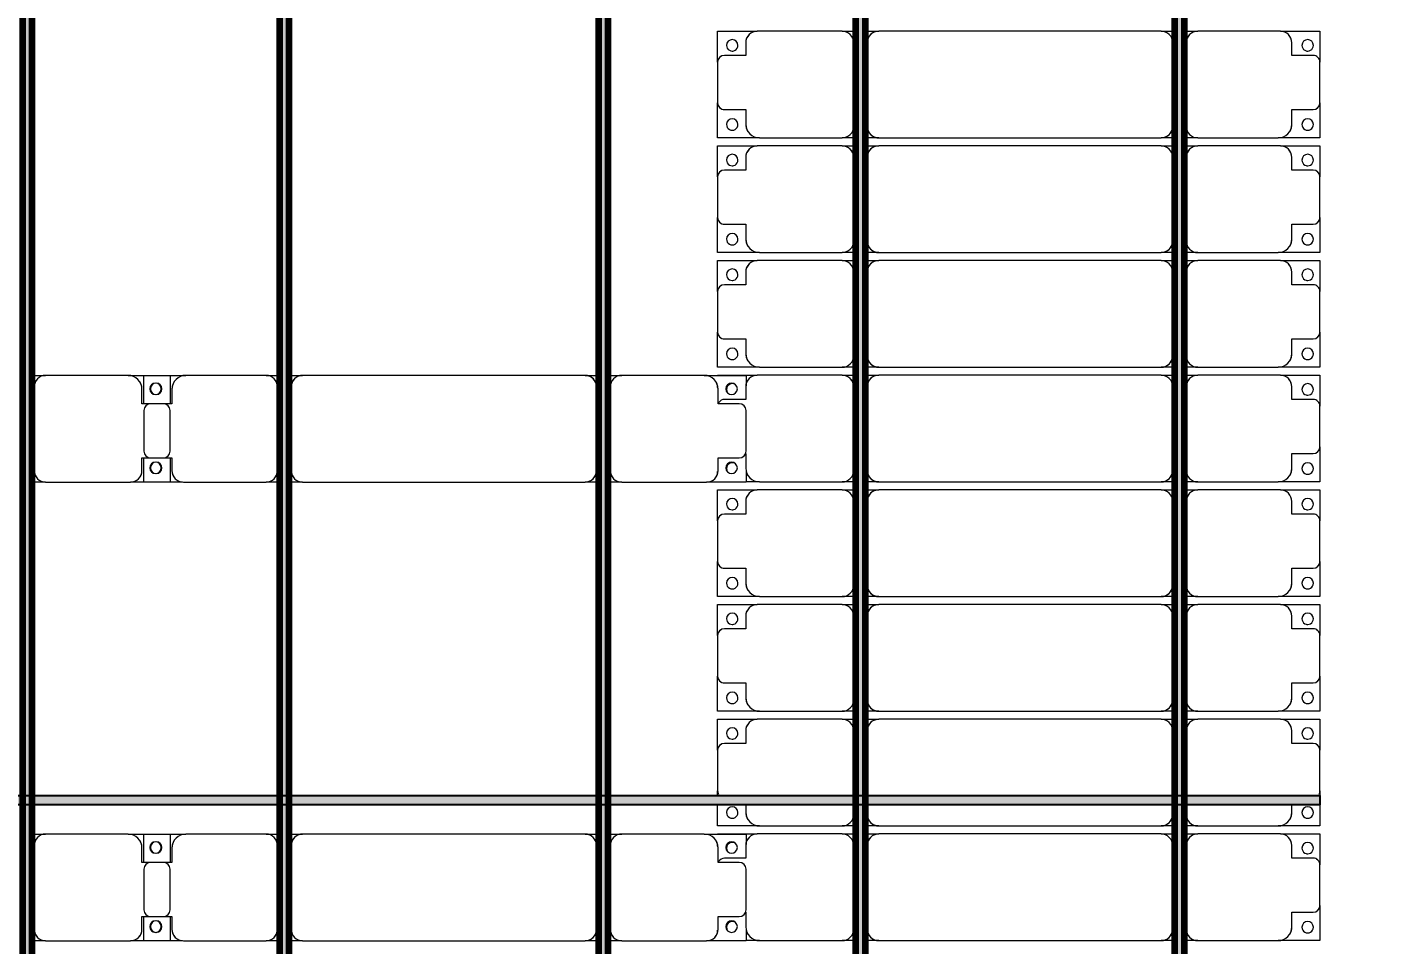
# Model space of a CAD drawing. Header units: millimetres. Extents: x 312848 to 517332, y -142134 to -35114.
# Drawn here: x 394305 to 400254, y -101578 to -97578 of the extents above; entities that cross this region are included whole.
import ezdxf

# ---------------------------------------------------------------- set-up
doc = ezdxf.new("R2010")
doc.units = ezdxf.units.MM
for name, color, linetype, lineweight in [('A-ANNO-DIMS', 211, 'Continuous', 9), ('A-ANNO-DIMS-500', 211, 'Continuous', 9), ('A-GENM', 13, 'Continuous', 9), ('S-BEAM', 12, 'Continuous', 9)]:
    doc.layers.add(name, color=color, linetype=linetype, lineweight=lineweight)
doc.styles.add('Trebuchet MS', font='trebuc.ttf', dxfattribs={"width": 0.8, "height": 1500})
doc.dimstyles.new('Arc_Length_-_3mm_Trebuchet_MS_3', dxfattribs={"dimscale": 304.8, "dimtxt": 1546.42636, "dimasz": 1.64042, "dimexe": 2.46063, "dimexo": 2.46063, "dimgap": 0.492126, "dimtad": 1, "dimdec": 0, "dimrnd": 10, "dimzin": 0, "dimdsep": 46, "dimtxsty": 'Trebuchet MS', "dimblk1": 'OBLIQUE', "dimblk2": 'OBLIQUE', "dimsah": 1, "dimcen": 0.09, "dimdle": 1.64042, "dimazin": 0, "dimtfac": 1, "dimtdec": 4, "dimtix": 1, "dimtmove": 0, "dimatfit": 3, "dimfxl": 1, "dimtvp": 1, "dimtfill": 1, "dimtolj": 1, "dimtzin": 0, "dimarcsym": 2})

# ---------------------------------------------------------------- blocks, each defined once
blk = doc.blocks.new('Dai phao do pin - DẢI PHAO ĐỠ PIN-V1-KHUNG KẾT CẤU BÈ PIN 3')
at = {"layer": 'A-GENM', "color": 7}
for p, q in [((65970, 241.6), (66029.7, 241.6)), ((66389.7, 241.6), (66029.7, 241.6)), ((66389.7, 241.6), (66572.2, 241.6)), ((66457.8, 241.6), (66640.3, 241.6)), ((66457.8, 118.2), (66457.8, 241.6)), ((66572.2, 241.6), (66572.2, 118.2)), ((66990.3, 241.6), (66640.3, 241.6)), ((66990.3, 241.6), (67050, 241.6)), ((67090, 241.6), (67149.7, 241.6)), ((68380.3, 241.6), (67149.7, 241.6)), ((68380.3, 241.6), (68440, 241.6)), ((68480, 241.6), (68539.7, 241.6)), ((68899.7, 241.6), (68539.7, 241.6)), ((68899.7, 241.6), (69082.2, 241.6)), ((69082.2, 241.6), (69082.2, 196.5)), ((65979.7, 191.6), (65979.7, -173.4)), ((66449.7, 118.2), (66449.7, 181.6)), ((66580.3, 181.6), (66580.3, 118.2)), ((67040.3, -173.4), (67040.3, 191.6)), ((67099.7, 191.6), (67099.7, -173.4)), ((68430.3, -173.4), (68430.3, 191.6)), ((68489.7, 191.6), (68489.7, -173.4)), ((68959.7, 118.2), (68959.7, 181.6)), ((66542.2, 118.2), (66449.7, 118.2)), ((66457.8, 88.2), (66457.8, -88.2)), ((66580.3, 118.2), (66487.8, 118.2)), ((66572.2, -88.2), (66572.2, 88.2)), ((69052.2, 118.2), (68959.7, 118.2)), ((69082.2, -88.2), (69082.2, 88.2)), ((66449.7, -173.4), (66449.7, -118.2)), ((66449.7, -118.2), (66542.2, -118.2)), ((66457.8, -223.4), (66457.8, -118.2)), ((66487.8, -118.2), (66580.3, -118.2)), ((66572.2, -118.2), (66572.2, -223.4)), ((66580.3, -118.2), (66580.3, -173.4)), ((68959.7, -173.4), (68959.7, -118.2)), ((68959.7, -118.2), (69052.2, -118.2)), ((69082.2, -169.7), (69082.2, -223.4)), ((66029.7, -223.4), (65970, -223.4)), ((66029.7, -223.4), (66399.7, -223.4)), ((66572.2, -223.4), (66399.7, -223.4)), ((66626.5, -223.4), (66457.8, -223.4)), ((66630.3, -223.4), (66990.3, -223.4)), ((67050, -223.4), (66990.3, -223.4)), ((67149.7, -223.4), (67090, -223.4)), ((67149.7, -223.4), (68380.3, -223.4)), ((68440, -223.4), (68380.3, -223.4)), ((68539.7, -223.4), (68480, -223.4)), ((68539.7, -223.4), (68909.7, -223.4)), ((69082.2, -223.4), (68909.7, -223.4))]:
    blk.add_line(p, q, dxfattribs=at)
for centre, radius, start, end in [((66029.7, 191.6), 50, 90, 180), ((66389.7, 181.6), 60, 0, 90), ((66640.3, 181.6), 60, 90, 180), ((66990.3, 191.6), 50, 0, 90), ((67149.7, 191.6), 50, 90, 180), ((67149.7, 191.6), 50, 105, 180), ((68380.3, 191.6), 50, 0, 90), ((68380.3, 191.6), 50, 15, 90), ((68539.7, 191.6), 50, 90, 180), ((68899.7, 181.6), 60, 360, 90), ((66029.7, 191.6), 50, 135, 180), ((66389.7, 181.6), 60, 0, 30), ((66508.6, 183.2), 25, 0, 180), ((66508.6, 183.2), 25, 180, 0), ((66511.4, 183.2), 25, 0, 180), ((66511.4, 183.2), 25, 180, 360), ((66640.3, 181.6), 60, 150, 180), ((66990.3, 191.6), 50, 0, 45), ((68539.7, 191.6), 50, 135, 180), ((68899.7, 181.6), 60, 360, 30), ((69018.6, 183.2), 25, 0, 180), ((69018.6, 183.2), 25, 180, 0), ((66487.8, 88.2), 30, 90, 180), ((66542.2, 88.2), 30, 0, 90), ((69052.2, 88.2), 30, 0, 90), ((66487.8, -88.2), 30, 180, 270), ((66542.2, -88.2), 30, 270, 0), ((69052.2, -88.2), 30, 270, 0), ((69052.2, -88.2), 30, 300, 330), ((66029.7, -173.4), 50, 180, 270), ((66029.7, -173.4), 50, 180, 225), ((66399.7, -173.4), 50, 270, 0), ((66399.7, -173.4), 50, 315, 0), ((66508.6, -161.8), 25, 0, 180), ((66508.6, -161.8), 25, 180, 360), ((66511.4, -161.8), 25, 0, 180), ((66511.4, -161.8), 25, 180, 0), ((66630.3, -173.4), 50, 180, 270), ((66630.3, -173.4), 50, 180, 225), ((66990.3, -173.4), 50, 270, 0), ((66990.3, -173.4), 50, 315, 0), ((67149.7, -173.4), 50, 180, 270), ((67149.7, -173.4), 50, 180, 270), ((68380.3, -173.4), 50, 270, 0), ((68380.3, -173.4), 50, 285, 0), ((68539.7, -173.4), 50, 180, 270), ((68539.7, -173.4), 50, 180, 225), ((68909.7, -173.4), 50, 270, 0), ((68909.7, -173.4), 50, 315, 0), ((69018.6, -161.8), 25, 0, 180), ((69018.6, -161.8), 25, 180, 0)]:
    blk.add_arc(centre, radius, start, end, dxfattribs=at)
blk = doc.blocks.new('Dai phao do pin - DẢI PHAO ĐỠ PIN-67477-KHUNG KẾT CẤU BÈ PIN 3')
at = {"layer": 'A-GENM', "color": 7}
for p, q in [((65970, 241.6), (66029.7, 241.6)), ((66389.7, 241.6), (66029.7, 241.6)), ((66389.7, 241.6), (66572.2, 241.6)), ((66457.8, 241.6), (66640.3, 241.6)), ((66457.8, 118.2), (66457.8, 241.6)), ((66572.2, 241.6), (66572.2, 118.2)), ((66990.3, 241.6), (66640.3, 241.6)), ((66990.3, 241.6), (67050, 241.6)), ((67090, 241.6), (67149.7, 241.6)), ((68380.3, 241.6), (67149.7, 241.6)), ((68380.3, 241.6), (68440, 241.6)), ((68480, 241.6), (68539.7, 241.6)), ((68899.7, 241.6), (68539.7, 241.6)), ((68899.7, 241.6), (69082.2, 241.6)), ((69082.2, 241.6), (69082.2, 196.5)), ((65979.7, 191.6), (65979.7, -173.4)), ((66449.7, 118.2), (66449.7, 181.6)), ((66580.3, 181.6), (66580.3, 118.2)), ((67040.3, -173.4), (67040.3, 191.6)), ((67099.7, 191.6), (67099.7, -173.4)), ((68430.3, -173.4), (68430.3, 191.6)), ((68489.7, 191.6), (68489.7, -173.4)), ((68959.7, 118.2), (68959.7, 181.6)), ((66542.2, 118.2), (66449.7, 118.2)), ((66457.8, 88.2), (66457.8, -88.2)), ((66580.3, 118.2), (66487.8, 118.2)), ((66572.2, -88.2), (66572.2, 88.2)), ((69052.2, 118.2), (68959.7, 118.2)), ((69082.2, -88.2), (69082.2, 88.2)), ((66449.7, -173.4), (66449.7, -118.2)), ((66449.7, -118.2), (66542.2, -118.2)), ((66457.8, -223.4), (66457.8, -118.2)), ((66487.8, -118.2), (66580.3, -118.2)), ((66572.2, -118.2), (66572.2, -223.4)), ((66580.3, -118.2), (66580.3, -173.4)), ((68959.7, -173.4), (68959.7, -118.2)), ((68959.7, -118.2), (69052.2, -118.2)), ((69082.2, -169.7), (69082.2, -223.4)), ((66029.7, -223.4), (65970, -223.4)), ((66029.7, -223.4), (66399.7, -223.4)), ((66572.2, -223.4), (66399.7, -223.4)), ((66626.5, -223.4), (66457.8, -223.4)), ((66630.3, -223.4), (66990.3, -223.4)), ((67050, -223.4), (66990.3, -223.4)), ((67149.7, -223.4), (67090, -223.4)), ((67149.7, -223.4), (68380.3, -223.4)), ((68440, -223.4), (68380.3, -223.4)), ((68539.7, -223.4), (68480, -223.4)), ((68539.7, -223.4), (68909.7, -223.4)), ((69082.2, -223.4), (68909.7, -223.4))]:
    blk.add_line(p, q, dxfattribs=at)
for centre, radius, start, end in [((66029.7, 191.6), 50, 90, 180), ((66389.7, 181.6), 60, 0, 90), ((66640.3, 181.6), 60, 90, 180), ((66990.3, 191.6), 50, 0, 90), ((67149.7, 191.6), 50, 90, 180), ((67149.7, 191.6), 50, 105, 180), ((68380.3, 191.6), 50, 0, 90), ((68380.3, 191.6), 50, 15, 90), ((68539.7, 191.6), 50, 90, 180), ((68899.7, 181.6), 60, 360, 90), ((66029.7, 191.6), 50, 135, 180), ((66389.7, 181.6), 60, 0, 30), ((66508.6, 183.2), 25, 0, 180), ((66508.6, 183.2), 25, 180, 0), ((66511.4, 183.2), 25, 0, 180), ((66511.4, 183.2), 25, 180, 360), ((66640.3, 181.6), 60, 150, 180), ((66990.3, 191.6), 50, 0, 45), ((68539.7, 191.6), 50, 135, 180), ((68899.7, 181.6), 60, 360, 30), ((69018.6, 183.2), 25, 0, 180), ((69018.6, 183.2), 25, 180, 0), ((66487.8, 88.2), 30, 90, 180), ((66542.2, 88.2), 30, 0, 90), ((69052.2, 88.2), 30, 0, 90), ((66487.8, -88.2), 30, 180, 270), ((66542.2, -88.2), 30, 270, 0), ((69052.2, -88.2), 30, 270, 0), ((69052.2, -88.2), 30, 300, 330), ((66029.7, -173.4), 50, 180, 270), ((66029.7, -173.4), 50, 180, 225), ((66399.7, -173.4), 50, 270, 0), ((66399.7, -173.4), 50, 315, 0), ((66508.6, -161.8), 25, 0, 180), ((66508.6, -161.8), 25, 180, 360), ((66511.4, -161.8), 25, 0, 180), ((66511.4, -161.8), 25, 180, 0), ((66630.3, -173.4), 50, 180, 270), ((66630.3, -173.4), 50, 180, 225), ((66990.3, -173.4), 50, 270, 0), ((66990.3, -173.4), 50, 315, 0), ((67149.7, -173.4), 50, 180, 270), ((67149.7, -173.4), 50, 180, 270), ((68380.3, -173.4), 50, 270, 0), ((68380.3, -173.4), 50, 285, 0), ((68539.7, -173.4), 50, 180, 270), ((68539.7, -173.4), 50, 180, 225), ((68909.7, -173.4), 50, 270, 0), ((68909.7, -173.4), 50, 315, 0), ((69018.6, -161.8), 25, 0, 180), ((69018.6, -161.8), 25, 180, 0)]:
    blk.add_arc(centre, radius, start, end, dxfattribs=at)
blk = doc.blocks.new('Dầm C52 - Hộp 40x60-69555-KHUNG KẾT CẤU BÈ PIN 3')
at = {"layer": 'S-BEAM', "lineweight": 25}
blk.add_hatch(color=4, dxfattribs=at).paths.add_polyline_path([(37512.3, -20), (37702.2, -20), (37702.2, 20), (-37702.2, 20), (-37702.2, -20), (37035.7, -20)])
at = {"layer": 'S-BEAM', "color": 4, "lineweight": 25}
for p, q in [((-37702.2, 20), (37702.2, 20)), ((37702.2, 20), (37702.2, -20)), ((37702.2, -20), (-37702.2, -20))]:
    blk.add_line(p, q, dxfattribs=at)
blk = doc.blocks.new('Dải phao đi lại kèm đỡ invester - DẢI PHAO ĐI LẠI-V20-KHUNG KẾT CẤU BÈ PIN 3')
at = {"layer": 'A-GENM', "color": 7}
for p, q in [((31794.6, 1312.2), (31803.5, 1312.2)), ((32169.7, 1312.2), (32176.8, 1312.2)), ((32223.4, 1312.2), (32223.4, 1139.7)), ((32258.4, 1312.2), (32351.2, 1312.2)), ((32258.4, 1129.7), (32258.4, 1312.2)), ((32391.2, 1312.2), (32411.8, 1312.2)), ((32588.2, 1312.2), (32411.8, 1312.2)), ((32588.2, 1312.2), (32723.4, 1312.2)), ((32723.4, 1312.2), (32723.4, 1139.7)), ((32758.4, 1312.2), (32911.8, 1312.2)), ((32758.4, 1129.7), (32758.4, 1312.2)), ((33088.2, 1312.2), (32911.8, 1312.2)), ((33088.2, 1312.2), (33223.4, 1312.2)), ((33223.4, 1312.2), (33223.4, 1139.7)), ((33258.4, 1312.2), (33411.8, 1312.2)), ((33258.4, 1129.7), (33258.4, 1312.2)), ((33588.2, 1312.2), (33411.8, 1312.2)), ((33588.2, 1312.2), (33723.4, 1312.2)), ((33723.4, 1312.2), (33723.4, 1139.7)), ((33794.6, 1312.2), (33803.5, 1312.2)), ((34169.7, 1312.2), (34176.8, 1312.2)), ((34223.4, 1312.2), (34223.4, 1139.7)), ((34258.4, 1312.2), (34411.8, 1312.2)), ((34258.4, 1129.7), (34258.4, 1312.2)), ((34588.2, 1312.2), (34411.8, 1312.2)), ((34588.2, 1312.2), (34723.4, 1312.2)), ((34723.4, 1312.2), (34723.4, 1139.7)), ((34758.4, 1312.2), (34911.8, 1312.2)), ((34758.4, 1129.7), (34758.4, 1312.2)), ((35088.2, 1312.2), (34911.8, 1312.2)), ((35088.2, 1312.2), (35223.4, 1312.2)), ((35223.4, 1312.2), (35223.4, 1139.7)), ((35258.4, 1312.2), (35411.8, 1312.2)), ((35258.4, 1129.7), (35258.4, 1312.2)), ((35588.2, 1312.2), (35411.8, 1312.2)), ((35588.2, 1312.2), (35723.4, 1312.2)), ((35723.4, 1312.2), (35723.4, 1139.7)), ((32118.2, 1189.7), (32118.2, 1282.2)), ((32618.2, 1189.7), (32618.2, 1282.2)), ((32881.8, 1282.2), (32881.8, 1189.7)), ((33118.2, 1189.7), (33118.2, 1282.2)), ((33381.8, 1282.2), (33381.8, 1189.7)), ((33618.2, 1189.7), (33618.2, 1282.2)), ((34118.2, 1189.7), (34118.2, 1282.2)), ((34381.8, 1282.2), (34381.8, 1189.7)), ((34618.2, 1189.7), (34618.2, 1282.2)), ((34881.8, 1282.2), (34881.8, 1189.7)), ((35118.2, 1189.7), (35118.2, 1282.2)), ((35381.8, 1282.2), (35381.8, 1189.7)), ((35618.2, 1189.7), (35618.2, 1282.2)), ((31758.4, 1129.7), (31758.4, 1188.8)), ((31881.8, 1189.7), (31818.4, 1189.7)), ((32173.4, 1189.7), (32118.2, 1189.7)), ((32223.4, 769.7), (32223.4, 1139.7)), ((32351.2, 1189.7), (32318.4, 1189.7)), ((32673.4, 1189.7), (32618.2, 1189.7)), ((32723.4, 769.7), (32723.4, 1139.7)), ((32881.8, 1189.7), (32818.4, 1189.7)), ((33173.4, 1189.7), (33118.2, 1189.7)), ((33223.4, 769.7), (33223.4, 1139.7)), ((33381.8, 1189.7), (33318.4, 1189.7)), ((33673.4, 1189.7), (33618.2, 1189.7)), ((33723.4, 769.7), (33723.4, 1139.7)), ((33758.4, 1129.7), (33758.4, 1188.8)), ((33881.8, 1189.7), (33818.4, 1189.7)), ((34173.4, 1189.7), (34118.2, 1189.7)), ((34223.4, 769.7), (34223.4, 1139.7)), ((34381.8, 1189.7), (34318.4, 1189.7)), ((34673.4, 1189.7), (34618.2, 1189.7)), ((34723.4, 769.7), (34723.4, 1139.7)), ((34881.8, 1189.7), (34818.4, 1189.7)), ((35173.4, 1189.7), (35118.2, 1189.7)), ((35223.4, 769.7), (35223.4, 1139.7)), ((35381.8, 1189.7), (35318.4, 1189.7)), ((35673.4, 1189.7), (35618.2, 1189.7)), ((35723.4, 769.7), (35723.4, 1139.7)), ((31758.4, 1129.7), (31758.4, 769.7)), ((32258.4, 1129.7), (32258.4, 769.7)), ((32758.4, 1129.7), (32758.4, 769.7)), ((33258.4, 1129.7), (33258.4, 769.7)), ((33758.4, 1129.7), (33758.4, 769.7)), ((34258.4, 1129.7), (34258.4, 769.7)), ((34758.4, 1129.7), (34758.4, 769.7)), ((35258.4, 1129.7), (35258.4, 769.7)), ((31758.4, 710), (31758.4, 769.7)), ((31808.4, 719.7), (32173.4, 719.7)), ((32223.4, 769.7), (32223.4, 710)), ((32258.4, 710), (32258.4, 769.7)), ((32308.4, 719.7), (32351.2, 719.7)), ((32391.2, 719.7), (32673.4, 719.7)), ((32723.4, 769.7), (32723.4, 710)), ((32758.4, 710), (32758.4, 769.7)), ((32808.4, 719.7), (33173.4, 719.7)), ((33223.4, 769.7), (33223.4, 710)), ((33258.4, 710), (33258.4, 769.7)), ((33308.4, 719.7), (33673.4, 719.7)), ((33723.4, 769.7), (33723.4, 710)), ((33758.4, 710), (33758.4, 769.7)), ((33808.4, 719.7), (34173.4, 719.7)), ((34223.4, 769.7), (34223.4, 710)), ((34258.4, 710), (34258.4, 769.7)), ((34308.4, 719.7), (34673.4, 719.7)), ((34723.4, 769.7), (34723.4, 710)), ((34758.4, 710), (34758.4, 769.7)), ((34808.4, 719.7), (35173.4, 719.7)), ((35223.4, 769.7), (35223.4, 710)), ((35258.4, 710), (35258.4, 769.7)), ((35308.4, 719.7), (35673.4, 719.7)), ((35723.4, 769.7), (35723.4, 710)), ((31758.4, 610.3), (31758.4, 670)), ((32173.4, 660.3), (31808.4, 660.3)), ((32223.4, 670), (32223.4, 610.3)), ((32258.4, 610.3), (32258.4, 670)), ((32351.2, 660.3), (32308.4, 660.3)), ((32673.4, 660.3), (32391.2, 660.3)), ((32723.4, 670), (32723.4, 610.3)), ((32758.4, 610.3), (32758.4, 670)), ((33173.4, 660.3), (32808.4, 660.3)), ((33223.4, 670), (33223.4, 610.3)), ((33258.4, 610.3), (33258.4, 670)), ((33673.4, 660.3), (33308.4, 660.3)), ((33723.4, 670), (33723.4, 610.3)), ((33758.4, 610.3), (33758.4, 670)), ((34173.4, 660.3), (33808.4, 660.3)), ((34223.4, 670), (34223.4, 610.3)), ((34258.4, 610.3), (34258.4, 670)), ((34673.4, 660.3), (34308.4, 660.3)), ((34723.4, 670), (34723.4, 610.3)), ((34758.4, 610.3), (34758.4, 670)), ((35173.4, 660.3), (34808.4, 660.3)), ((35223.4, 670), (35223.4, 610.3)), ((35258.4, 610.3), (35258.4, 670)), ((35673.4, 660.3), (35308.4, 660.3)), ((35723.4, 670), (35723.4, 610.3)), ((31758.4, 610.3), (31758.4, -620.3)), ((32223.4, -620.3), (32223.4, 610.3)), ((32258.4, 610.3), (32258.4, -620.3)), ((32723.4, -620.3), (32723.4, 610.3)), ((32758.4, 610.3), (32758.4, -620.3)), ((33223.4, -620.3), (33223.4, 610.3)), ((33258.4, 610.3), (33258.4, -620.3)), ((33723.4, -620.3), (33723.4, 610.3)), ((33758.4, 610.3), (33758.4, -620.3)), ((34223.4, -620.3), (34223.4, 610.3)), ((34258.4, 610.3), (34258.4, -620.3)), ((34723.4, -620.3), (34723.4, 610.3)), ((34758.4, 610.3), (34758.4, -620.3)), ((35223.4, -620.3), (35223.4, 610.3)), ((35258.4, 610.3), (35258.4, -620.3)), ((35723.4, -620.3), (35723.4, 610.3)), ((31758.4, -680), (31758.4, -620.3)), ((32223.4, -620.3), (32223.4, -680)), ((32258.4, -680), (32258.4, -620.3)), ((32723.4, -620.3), (32723.4, -680)), ((32758.4, -680), (32758.4, -620.3)), ((33223.4, -620.3), (33223.4, -680)), ((33258.4, -680), (33258.4, -620.3)), ((33723.4, -620.3), (33723.4, -680)), ((33758.4, -680), (33758.4, -620.3)), ((34223.4, -620.3), (34223.4, -680)), ((34258.4, -680), (34258.4, -620.3)), ((34723.4, -620.3), (34723.4, -680)), ((34758.4, -680), (34758.4, -620.3)), ((35223.4, -620.3), (35223.4, -680)), ((35258.4, -680), (35258.4, -620.3)), ((35723.4, -620.3), (35723.4, -680)), ((31808.4, -670.3), (32173.4, -670.3)), ((32308.4, -670.3), (32351.2, -670.3)), ((32391.2, -670.3), (32673.4, -670.3)), ((32808.4, -670.3), (33173.4, -670.3)), ((33308.4, -670.3), (33673.4, -670.3)), ((33808.4, -670.3), (34173.4, -670.3)), ((34308.4, -670.3), (34673.4, -670.3)), ((34808.4, -670.3), (35173.4, -670.3)), ((35308.4, -670.3), (35673.4, -670.3)), ((31758.4, -779.7), (31758.4, -720)), ((32173.4, -729.7), (31808.4, -729.7)), ((32223.4, -720), (32223.4, -779.7)), ((32258.4, -779.7), (32258.4, -720)), ((32351.2, -729.7), (32308.4, -729.7)), ((32673.4, -729.7), (32391.2, -729.7)), ((32723.4, -720), (32723.4, -779.7)), ((32758.4, -779.7), (32758.4, -720)), ((33173.4, -729.7), (32808.4, -729.7)), ((33223.4, -720), (33223.4, -779.7)), ((33258.4, -779.7), (33258.4, -720)), ((33673.4, -729.7), (33308.4, -729.7)), ((33723.4, -720), (33723.4, -779.7)), ((33758.4, -779.7), (33758.4, -720)), ((34173.4, -729.7), (33808.4, -729.7)), ((34223.4, -720), (34223.4, -779.7)), ((34258.4, -779.7), (34258.4, -720)), ((34673.4, -729.7), (34308.4, -729.7)), ((34723.4, -720), (34723.4, -779.7)), ((34758.4, -779.7), (34758.4, -720)), ((35173.4, -729.7), (34808.4, -729.7)), ((35223.4, -720), (35223.4, -779.7)), ((35258.4, -779.7), (35258.4, -720)), ((35673.4, -729.7), (35308.4, -729.7)), ((35723.4, -720), (35723.4, -779.7)), ((31758.4, -779.7), (31758.4, -1129.7)), ((32223.4, -1139.7), (32223.4, -779.7)), ((32258.4, -779.7), (32258.4, -1129.7)), ((32723.4, -1139.7), (32723.4, -779.7)), ((32758.4, -779.7), (32758.4, -1129.7)), ((33223.4, -1139.7), (33223.4, -779.7)), ((33258.4, -779.7), (33258.4, -1129.7)), ((33723.4, -1139.7), (33723.4, -779.7)), ((33758.4, -779.7), (33758.4, -1129.7)), ((34223.4, -1139.7), (34223.4, -779.7)), ((34258.4, -779.7), (34258.4, -1129.7)), ((34723.4, -1139.7), (34723.4, -779.7)), ((34758.4, -779.7), (34758.4, -1129.7)), ((35223.4, -1139.7), (35223.4, -779.7)), ((35258.4, -779.7), (35258.4, -1129.7)), ((35723.4, -1139.7), (35723.4, -779.7)), ((31758.4, -1312.2), (31758.4, -1129.7)), ((32258.4, -1312.2), (32258.4, -1129.7)), ((32758.4, -1312.2), (32758.4, -1129.7)), ((33258.4, -1312.2), (33258.4, -1129.7)), ((33758.4, -1312.2), (33758.4, -1129.7)), ((34258.4, -1312.2), (34258.4, -1129.7)), ((34758.4, -1312.2), (34758.4, -1129.7)), ((35258.4, -1312.2), (35258.4, -1129.7)), ((31818.4, -1189.7), (31881.8, -1189.7)), ((31881.8, -1189.7), (31881.8, -1282.2)), ((32118.2, -1282.2), (32118.2, -1189.7)), ((32118.2, -1189.7), (32173.4, -1189.7)), ((32223.4, -1139.7), (32223.4, -1312.2)), ((32318.4, -1189.7), (32351.2, -1189.7)), ((32618.2, -1282.2), (32618.2, -1189.7)), ((32618.2, -1189.7), (32673.4, -1189.7)), ((32723.4, -1139.7), (32723.4, -1312.2)), ((32818.4, -1189.7), (32881.8, -1189.7)), ((32881.8, -1189.7), (32881.8, -1282.2)), ((33118.2, -1282.2), (33118.2, -1189.7)), ((33118.2, -1189.7), (33173.4, -1189.7)), ((33223.4, -1139.7), (33223.4, -1312.2)), ((33318.4, -1189.7), (33381.8, -1189.7)), ((33381.8, -1189.7), (33381.8, -1282.2)), ((33618.2, -1282.2), (33618.2, -1189.7)), ((33618.2, -1189.7), (33673.4, -1189.7)), ((33723.4, -1139.7), (33723.4, -1312.2)), ((33818.4, -1189.7), (33881.8, -1189.7)), ((33881.8, -1189.7), (33881.8, -1282.2)), ((34118.2, -1282.2), (34118.2, -1189.7)), ((34118.2, -1189.7), (34173.4, -1189.7)), ((34223.4, -1139.7), (34223.4, -1312.2)), ((34318.4, -1189.7), (34381.8, -1189.7)), ((34381.8, -1189.7), (34381.8, -1282.2)), ((34618.2, -1282.2), (34618.2, -1189.7)), ((34618.2, -1189.7), (34673.4, -1189.7)), ((34723.4, -1139.7), (34723.4, -1312.2)), ((34818.4, -1189.7), (34881.8, -1189.7)), ((34881.8, -1189.7), (34881.8, -1282.2)), ((35118.2, -1282.2), (35118.2, -1189.7)), ((35118.2, -1189.7), (35173.4, -1189.7)), ((35223.4, -1139.7), (35223.4, -1312.2)), ((35318.4, -1189.7), (35381.8, -1189.7)), ((35381.8, -1189.7), (35381.8, -1282.2)), ((35618.2, -1282.2), (35618.2, -1189.7)), ((35618.2, -1189.7), (35673.4, -1189.7)), ((35723.4, -1139.7), (35723.4, -1312.2)), ((31911.8, -1312.2), (31758.4, -1312.2)), ((31911.8, -1312.2), (32088.2, -1312.2)), ((32223.4, -1312.2), (32088.2, -1312.2)), ((32351.2, -1312.2), (32258.4, -1312.2)), ((32411.8, -1312.2), (32391.2, -1312.2)), ((32411.8, -1312.2), (32588.2, -1312.2)), ((32723.4, -1312.2), (32588.2, -1312.2)), ((32911.8, -1312.2), (32758.4, -1312.2)), ((32911.8, -1312.2), (33088.2, -1312.2)), ((33223.4, -1312.2), (33088.2, -1312.2)), ((33411.8, -1312.2), (33258.4, -1312.2)), ((33411.8, -1312.2), (33588.2, -1312.2)), ((33723.4, -1312.2), (33588.2, -1312.2)), ((33911.8, -1312.2), (33758.4, -1312.2)), ((33911.8, -1312.2), (34088.2, -1312.2)), ((34223.4, -1312.2), (34088.2, -1312.2)), ((34411.8, -1312.2), (34258.4, -1312.2)), ((34411.8, -1312.2), (34588.2, -1312.2)), ((34723.4, -1312.2), (34588.2, -1312.2)), ((34911.8, -1312.2), (34758.4, -1312.2)), ((34911.8, -1312.2), (35088.2, -1312.2)), ((35223.4, -1312.2), (35088.2, -1312.2)), ((35411.8, -1312.2), (35258.4, -1312.2)), ((35411.8, -1312.2), (35588.2, -1312.2)), ((35723.4, -1312.2), (35588.2, -1312.2))]:
    blk.add_line(p, q, dxfattribs=at)
for centre, radius, start, end in [((32411.8, 1282.2), 30, 90, 120), ((32411.8, 1282.2), 30, 90, 120), ((32588.2, 1282.2), 30, 360, 90), ((32588.2, 1282.2), 30, 30, 90), ((32911.8, 1282.2), 30, 90, 180), ((32911.8, 1282.2), 30, 90, 150), ((33088.2, 1282.2), 30, 0, 90), ((33088.2, 1282.2), 30, 30, 90), ((33411.8, 1282.2), 30, 90, 180), ((33411.8, 1282.2), 30, 90, 150), ((33588.2, 1282.2), 30, 360, 90), ((33588.2, 1282.2), 30, 30, 90), ((34411.8, 1282.2), 30, 90, 180), ((34411.8, 1282.2), 30, 90, 150), ((34588.2, 1282.2), 30, 0, 90), ((34588.2, 1282.2), 30, 30, 90), ((34911.8, 1282.2), 30, 90, 180), ((34911.8, 1282.2), 30, 90, 150), ((35088.2, 1282.2), 30, 360, 90), ((35088.2, 1282.2), 30, 30, 90), ((35411.8, 1282.2), 30, 90, 180), ((35411.8, 1282.2), 30, 90, 150), ((35588.2, 1282.2), 30, 0, 90), ((35588.2, 1282.2), 30, 30, 90), ((31816.8, 1248.6), 25, 90, 120), ((31816.8, 1248.6), 25, 330, 90), ((32088.2, 1282.2), 30, 0, 60), ((32161.8, 1248.6), 25, 90, 120), ((32161.8, 1248.6), 25, 330, 90), ((32316.8, 1248.6), 25, 90, 270), ((32316.8, 1248.6), 25, 270, 90), ((32661.8, 1248.6), 25, 90, 270), ((32661.8, 1248.6), 25, 270, 90), ((32816.8, 1248.6), 25, 90, 270), ((32816.8, 1248.6), 25, 270, 90), ((33161.8, 1248.6), 25, 90, 270), ((33161.8, 1248.6), 25, 270, 90), ((33316.8, 1248.6), 25, 90, 270), ((33316.8, 1248.6), 25, 270, 90), ((33661.8, 1248.6), 25, 90, 270), ((33661.8, 1248.6), 25, 270, 90), ((33816.8, 1248.6), 25, 90, 120), ((33816.8, 1248.6), 25, 330, 90), ((34088.2, 1282.2), 30, 0, 60), ((34161.8, 1248.6), 25, 90, 120), ((34161.8, 1248.6), 25, 330, 90), ((34316.8, 1248.6), 25, 90, 270), ((34316.8, 1248.6), 25, 270, 90), ((34661.8, 1248.6), 25, 90, 270), ((34661.8, 1248.6), 25, 270, 90), ((34816.8, 1248.6), 25, 90, 270), ((34816.8, 1248.6), 25, 270, 90), ((35161.8, 1248.6), 25, 90, 270), ((35161.8, 1248.6), 25, 270, 90), ((35316.8, 1248.6), 25, 90, 270), ((35316.8, 1248.6), 25, 270, 90), ((35661.8, 1248.6), 25, 90, 270), ((35661.8, 1248.6), 25, 270, 90), ((32661.8, 1248.6), 25, 180, 195), ((33161.8, 1248.6), 25, 180, 195), ((33661.8, 1248.6), 25, 180, 195), ((34661.8, 1248.6), 25, 180, 195), ((35161.8, 1248.6), 25, 180, 195), ((35661.8, 1248.6), 25, 180, 195), ((31818.4, 1129.7), 60, 90, 180), ((31818.4, 1129.7), 60, 105, 120), ((32173.4, 1139.7), 50, 0, 90), ((32173.4, 1139.7), 50, 45, 75), ((32318.4, 1129.7), 60, 90, 180), ((32318.4, 1129.7), 60, 90, 120), ((32673.4, 1139.7), 50, 0, 90), ((32673.4, 1139.7), 50, 45, 90), ((32818.4, 1129.7), 60, 90, 180), ((32818.4, 1129.7), 60, 90, 120), ((33173.4, 1139.7), 50, 0, 90), ((33173.4, 1139.7), 50, 45, 90), ((33318.4, 1129.7), 60, 90, 180), ((33318.4, 1129.7), 60, 90, 120), ((33673.4, 1139.7), 50, 360, 90), ((33673.4, 1139.7), 50, 45, 90), ((33818.4, 1129.7), 60, 90, 180), ((33818.4, 1129.7), 60, 105, 120), ((34173.4, 1139.7), 50, 360, 90), ((34173.4, 1139.7), 50, 45, 75), ((34318.4, 1129.7), 60, 90, 180), ((34318.4, 1129.7), 60, 90, 120), ((34673.4, 1139.7), 50, 0, 90), ((34673.4, 1139.7), 50, 45, 90), ((34818.4, 1129.7), 60, 90, 180), ((34818.4, 1129.7), 60, 90, 120), ((35173.4, 1139.7), 50, 0, 90), ((35173.4, 1139.7), 50, 45, 90), ((35318.4, 1129.7), 60, 90, 180), ((35318.4, 1129.7), 60, 90, 120), ((35673.4, 1139.7), 50, 0, 90), ((35673.4, 1139.7), 50, 45, 90), ((31808.4, 769.7), 50, 180, 270), ((31808.4, 769.7), 50, 225, 270), ((32173.4, 769.7), 50, 270, 0), ((32173.4, 769.7), 50, 270, 315), ((32308.4, 769.7), 50, 180, 270), ((32308.4, 769.7), 50, 225, 270), ((32673.4, 769.7), 50, 270, 0), ((32673.4, 769.7), 50, 270, 315), ((32808.4, 769.7), 50, 180, 270), ((32808.4, 769.7), 50, 225, 270), ((33173.4, 769.7), 50, 270, 0), ((33173.4, 769.7), 50, 270, 315), ((33308.4, 769.7), 50, 180, 270), ((33308.4, 769.7), 50, 225, 270), ((33673.4, 769.7), 50, 270, 360), ((33673.4, 769.7), 50, 270, 315), ((33808.4, 769.7), 50, 180, 270), ((33808.4, 769.7), 50, 225, 270), ((34173.4, 769.7), 50, 270, 360), ((34173.4, 769.7), 50, 270, 315), ((34308.4, 769.7), 50, 180, 270), ((34308.4, 769.7), 50, 225, 270), ((34673.4, 769.7), 50, 270, 0), ((34673.4, 769.7), 50, 270, 315), ((34808.4, 769.7), 50, 180, 270), ((34808.4, 769.7), 50, 225, 270), ((35173.4, 769.7), 50, 270, 360), ((35173.4, 769.7), 50, 270, 315), ((35308.4, 769.7), 50, 180, 270), ((35308.4, 769.7), 50, 225, 270), ((35673.4, 769.7), 50, 270, 0), ((35673.4, 769.7), 50, 270, 315), ((31808.4, 610.3), 50, 90, 180), ((31808.4, 610.3), 50, 105, 180), ((32173.4, 610.3), 50, 0, 90), ((32173.4, 610.3), 50, 15, 90), ((32308.4, 610.3), 50, 90, 180), ((32308.4, 610.3), 50, 105, 180), ((32673.4, 610.3), 50, 360, 90), ((32673.4, 610.3), 50, 15, 90), ((32808.4, 610.3), 50, 90, 180), ((32808.4, 610.3), 50, 105, 180), ((33173.4, 610.3), 50, 0, 90), ((33173.4, 610.3), 50, 15, 90), ((33308.4, 610.3), 50, 90, 180), ((33308.4, 610.3), 50, 105, 180), ((33673.4, 610.3), 50, 360, 90), ((33673.4, 610.3), 50, 15, 90), ((33808.4, 610.3), 50, 90, 180), ((33808.4, 610.3), 50, 105, 180), ((34173.4, 610.3), 50, 360, 90), ((34173.4, 610.3), 50, 15, 90), ((34308.4, 610.3), 50, 90, 180), ((34308.4, 610.3), 50, 105, 180), ((34673.4, 610.3), 50, 0, 90), ((34673.4, 610.3), 50, 15, 90), ((34808.4, 610.3), 50, 90, 180), ((34808.4, 610.3), 50, 105, 180), ((35173.4, 610.3), 50, 360, 90), ((35173.4, 610.3), 50, 15, 90), ((35308.4, 610.3), 50, 90, 180), ((35308.4, 610.3), 50, 105, 180), ((35673.4, 610.3), 50, 0, 90), ((35673.4, 610.3), 50, 15, 90), ((31808.4, -620.3), 50, 180, 270), ((31808.4, -620.3), 50, 195, 270), ((32173.4, -620.3), 50, 270, 0), ((32173.4, -620.3), 50, 270, 0), ((32308.4, -620.3), 50, 180, 270), ((32308.4, -620.3), 50, 195, 270), ((32673.4, -620.3), 50, 270, 0), ((32673.4, -620.3), 50, 270, 0), ((32808.4, -620.3), 50, 180, 270), ((32808.4, -620.3), 50, 195, 270), ((33173.4, -620.3), 50, 270, 360), ((33173.4, -620.3), 50, 270, 360), ((33308.4, -620.3), 50, 180, 270), ((33308.4, -620.3), 50, 195, 270), ((33673.4, -620.3), 50, 270, 360), ((33673.4, -620.3), 50, 270, 360), ((33808.4, -620.3), 50, 180, 270), ((33808.4, -620.3), 50, 195, 270), ((34173.4, -620.3), 50, 270, 360), ((34173.4, -620.3), 50, 270, 360), ((34308.4, -620.3), 50, 180, 270), ((34308.4, -620.3), 50, 195, 270), ((34673.4, -620.3), 50, 270, 0), ((34673.4, -620.3), 50, 270, 0), ((34808.4, -620.3), 50, 180, 270), ((34808.4, -620.3), 50, 195, 270), ((35173.4, -620.3), 50, 270, 0), ((35173.4, -620.3), 50, 270, 0), ((35308.4, -620.3), 50, 180, 270), ((35308.4, -620.3), 50, 195, 270), ((35673.4, -620.3), 50, 270, 360), ((35673.4, -620.3), 50, 270, 360), ((31808.4, -779.7), 50, 90, 180), ((31808.4, -779.7), 50, 90, 135), ((32173.4, -779.7), 50, 0, 90), ((32173.4, -779.7), 50, 45, 90), ((32308.4, -779.7), 50, 90, 180), ((32308.4, -779.7), 50, 90, 135), ((32673.4, -779.7), 50, 0, 90), ((32673.4, -779.7), 50, 45, 90), ((32808.4, -779.7), 50, 90, 180), ((32808.4, -779.7), 50, 90, 135), ((33173.4, -779.7), 50, 360, 90), ((33173.4, -779.7), 50, 45, 90), ((33308.4, -779.7), 50, 90, 180), ((33308.4, -779.7), 50, 90, 135), ((33673.4, -779.7), 50, 0, 90), ((33673.4, -779.7), 50, 45, 90), ((33808.4, -779.7), 50, 90, 180), ((33808.4, -779.7), 50, 90, 135), ((34173.4, -779.7), 50, 0, 90), ((34173.4, -779.7), 50, 45, 90), ((34308.4, -779.7), 50, 90, 180), ((34308.4, -779.7), 50, 90, 135), ((34673.4, -779.7), 50, 0, 90), ((34673.4, -779.7), 50, 45, 90), ((34808.4, -779.7), 50, 90, 180), ((34808.4, -779.7), 50, 90, 135), ((35173.4, -779.7), 50, 360, 90), ((35173.4, -779.7), 50, 45, 90), ((35308.4, -779.7), 50, 90, 180), ((35308.4, -779.7), 50, 90, 135), ((35673.4, -779.7), 50, 360, 90), ((35673.4, -779.7), 50, 45, 90), ((31818.4, -1129.7), 60, 180, 270), ((32318.4, -1129.7), 60, 180, 270), ((32818.4, -1129.7), 60, 180, 270), ((33318.4, -1129.7), 60, 180, 270), ((33818.4, -1129.7), 60, 180, 270), ((34318.4, -1129.7), 60, 180, 270), ((34818.4, -1129.7), 60, 180, 270), ((35318.4, -1129.7), 60, 180, 270), ((31818.4, -1129.7), 60, 240, 270), ((32173.4, -1139.7), 50, 270, 360), ((32173.4, -1139.7), 50, 270, 315), ((32318.4, -1129.7), 60, 240, 270), ((32673.4, -1139.7), 50, 270, 360), ((32673.4, -1139.7), 50, 270, 315), ((32818.4, -1129.7), 60, 240, 270), ((33173.4, -1139.7), 50, 270, 360), ((33173.4, -1139.7), 50, 270, 315), ((33318.4, -1129.7), 60, 240, 270), ((33673.4, -1139.7), 50, 270, 0), ((33673.4, -1139.7), 50, 270, 315), ((33818.4, -1129.7), 60, 240, 270), ((34173.4, -1139.7), 50, 270, 360), ((34173.4, -1139.7), 50, 270, 315), ((34318.4, -1129.7), 60, 240, 270), ((34673.4, -1139.7), 50, 270, 360), ((34673.4, -1139.7), 50, 270, 315), ((34818.4, -1129.7), 60, 240, 270), ((35173.4, -1139.7), 50, 270, 360), ((35173.4, -1139.7), 50, 270, 315), ((35318.4, -1129.7), 60, 240, 270), ((35673.4, -1139.7), 50, 270, 0), ((35673.4, -1139.7), 50, 270, 315), ((31816.8, -1258.6), 25, 90, 270), ((31816.8, -1258.6), 25, 270, 90), ((32161.8, -1258.6), 25, 90, 270), ((32161.8, -1258.6), 25, 270, 90), ((32316.8, -1258.6), 25, 90, 270), ((32316.8, -1258.6), 25, 270, 90), ((32661.8, -1258.6), 25, 90, 270), ((32661.8, -1258.6), 25, 270, 90), ((32816.8, -1258.6), 25, 90, 270), ((32816.8, -1258.6), 25, 270, 90), ((33161.8, -1258.6), 25, 90, 270), ((33161.8, -1258.6), 25, 270, 90), ((33316.8, -1258.6), 25, 90, 270), ((33316.8, -1258.6), 25, 270, 90), ((33661.8, -1258.6), 25, 90, 270), ((33661.8, -1258.6), 25, 270, 90), ((33816.8, -1258.6), 25, 90, 270), ((33816.8, -1258.6), 25, 270, 90), ((34161.8, -1258.6), 25, 90, 270), ((34161.8, -1258.6), 25, 270, 90), ((34316.8, -1258.6), 25, 90, 270), ((34316.8, -1258.6), 25, 270, 90), ((34661.8, -1258.6), 25, 90, 270), ((34661.8, -1258.6), 25, 270, 90), ((34816.8, -1258.6), 25, 90, 270), ((34816.8, -1258.6), 25, 270, 90), ((35161.8, -1258.6), 25, 90, 270), ((35161.8, -1258.6), 25, 270, 90), ((35316.8, -1258.6), 25, 90, 270), ((35316.8, -1258.6), 25, 270, 90), ((35661.8, -1258.6), 25, 90, 270), ((35661.8, -1258.6), 25, 270, 90), ((31911.8, -1282.2), 30, 180, 270), ((31911.8, -1282.2), 30, 210, 270), ((32088.2, -1282.2), 30, 270, 0), ((32088.2, -1282.2), 30, 270, 330), ((32161.8, -1258.6), 25, 165, 180), ((32411.8, -1282.2), 30, 240, 270), ((32411.8, -1282.2), 30, 240, 270), ((32588.2, -1282.2), 30, 270, 360), ((32588.2, -1282.2), 30, 270, 330), ((32661.8, -1258.6), 25, 165, 180), ((32911.8, -1282.2), 30, 180, 270), ((32911.8, -1282.2), 30, 210, 270), ((33088.2, -1282.2), 30, 270, 0), ((33088.2, -1282.2), 30, 270, 330), ((33161.8, -1258.6), 25, 165, 180), ((33411.8, -1282.2), 30, 180, 270), ((33411.8, -1282.2), 30, 210, 270), ((33588.2, -1282.2), 30, 270, 0), ((33588.2, -1282.2), 30, 270, 330), ((33661.8, -1258.6), 25, 165, 180), ((33911.8, -1282.2), 30, 180, 270), ((33911.8, -1282.2), 30, 210, 270), ((34088.2, -1282.2), 30, 270, 0), ((34088.2, -1282.2), 30, 270, 330), ((34161.8, -1258.6), 25, 165, 180), ((34411.8, -1282.2), 30, 180, 270), ((34411.8, -1282.2), 30, 210, 270), ((34588.2, -1282.2), 30, 270, 0), ((34588.2, -1282.2), 30, 270, 330), ((34661.8, -1258.6), 25, 165, 180), ((34911.8, -1282.2), 30, 180, 270), ((34911.8, -1282.2), 30, 210, 270), ((35088.2, -1282.2), 30, 270, 360), ((35088.2, -1282.2), 30, 270, 330), ((35161.8, -1258.6), 25, 165, 180), ((35411.8, -1282.2), 30, 180, 270), ((35411.8, -1282.2), 30, 210, 270), ((35588.2, -1282.2), 30, 270, 0), ((35588.2, -1282.2), 30, 270, 330), ((35661.8, -1258.6), 25, 165, 180)]:
    blk.add_arc(centre, radius, start, end, dxfattribs=at)
blk = doc.blocks.new('Dầm C52 - Dầm C52-66353-KHUNG KẾT CẤU BÈ PIN 3')
at = {"layer": 'S-BEAM', "lineweight": 140}
blk.add_hatch(color=1, dxfattribs=at).paths.add_polyline_path([(-45616.3, 20), (-45616.3, -20), (45616.3, -20), (45616.3, 20), (-45569, 20)])
at = {"layer": 'S-BEAM', "color": 1, "lineweight": 140}
for p, q in [((-45616.3, 20), (45616.3, 20)), ((45616.3, -20), (-45616.3, -20))]:
    blk.add_line(p, q, dxfattribs=at)
blk = doc.blocks.new('Dầm C52 - Dầm C52-V13-KHUNG KẾT CẤU BÈ PIN 3')
at = {"layer": 'S-BEAM', "lineweight": 140}
blk.add_hatch(color=1, dxfattribs=at).paths.add_polyline_path([(-45616.3, 20), (-45616.3, -20), (45616.3, -20), (45616.3, 20), (-45569, 20)])
at = {"layer": 'S-BEAM', "color": 1, "lineweight": 140}
for p, q in [((-45616.3, 20), (45616.3, 20)), ((45616.3, -20), (-45616.3, -20))]:
    blk.add_line(p, q, dxfattribs=at)
blk = doc.blocks.new('be pin 3_rvt-1-KHUNG KẾT CẤU BÈ PIN 3')
at = {"layer": 'A-GENM', "color": 4, "lineweight": 25, "rotation": 90.00000000000026}
blk.add_blockref('Dải phao đi lại kèm đỡ invester - DẢI PHAO ĐI LẠI-V20-KHUNG KẾT CẤU BÈ PIN 3', (398624.7, -133318.6), dxfattribs=at)
at = {"layer": 'A-GENM', "color": 4, "lineweight": 25}
for name, p in [('Dai phao do pin - DẢI PHAO ĐỠ PIN-67477-KHUNG KẾT CẤU BÈ PIN 3', (328354.7, -99337.3)), ('Dai phao do pin - DẢI PHAO ĐỠ PIN-V1-KHUNG KẾT CẤU BÈ PIN 3', (328354.7, -101337.3))]:
    blk.add_blockref(name, p, dxfattribs=at)
at = {"layer": 'S-BEAM', "color": 4, "lineweight": 25, "rotation": 89.99999999999962}
for name, p in [('Dầm C52 - Dầm C52-V13-KHUNG KẾT CẤU BÈ PIN 3', (394304.7, -88363.7)), ('Dầm C52 - Dầm C52-V13-KHUNG KẾT CẤU BÈ PIN 3', (395424.7, -88363.7)), ('Dầm C52 - Dầm C52-V13-KHUNG KẾT CẤU BÈ PIN 3', (396814.7, -88363.7)), ('Dầm C52 - Dầm C52-66353-KHUNG KẾT CẤU BÈ PIN 3', (397934.7, -88363.7)), ('Dầm C52 - Dầm C52-V13-KHUNG KẾT CẤU BÈ PIN 3', (399324.7, -88363.7))]:
    blk.add_blockref(name, p, dxfattribs=at)
at = {"layer": 'S-BEAM', "color": 4, "lineweight": 25}
blk.add_blockref('Dầm C52 - Hộp 40x60-69555-KHUNG KẾT CẤU BÈ PIN 3', (362234.7, -100947.4), dxfattribs=at)
blk = doc.blocks.new('DIMBLOCK5-KHUNG KẾT CẤU BÈ PIN 3')
at = {"layer": 'A-ANNO-DIMS-500', "transparency": 16777216}
for p, q in [((413167.6, -113837.3), (413167.6, -42837.3)), ((413167.6, -43337.3), (399246.1, -43337.3)), ((413167.6, -43337.3), (413917.6, -43337.3)), ((413167.6, -113337.3), (412417.6, -113337.3)), ((413167.6, -113337.3), (413564, -113337.3))]:
    blk.add_line(p, q, dxfattribs=at)
at = {"layer": 'A-ANNO-DIMS-500', "lineweight": 70, "transparency": 16777216}
for p, q in [((413167.6, -43337.3), (412917.6, -43087.3)), ((413167.6, -43337.3), (413417.6, -43587.3)), ((413167.6, -113337.3), (412917.6, -113087.3)), ((413167.6, -113337.3), (413417.6, -113587.3))]:
    blk.add_line(p, q, dxfattribs=at)
at = {"layer": 'A-ANNO-DIMS-500', "color": 0, "transparency": 16777216, "insert": (411098.2, -80303.1), "char_height": 1500, "width": 4717.911, "attachment_point": 1, "rotation": 90, "line_spacing_factor": 1.048425, "style": 'Trebuchet MS', "bg_fill": 3, "box_fill_scale": 1.25, "bg_fill_color": 256, "bg_fill_true_color": 13158600, "bg_fill_transparency": 0}
blk.add_mtext('70000', dxfattribs=at)
blk = doc.blocks.new('_Oblique')
at = {"color": 0, "linetype": 'ByBlock', "lineweight": -2}
blk.add_line((-0.5, -0.5), (0.5, 0.5), dxfattribs=at)

msp = doc.modelspace()

# ---------------------------------------------------------------- block references
at = {"lineweight": 5}
msp.add_blockref('be pin 3_rvt-1-KHUNG KẾT CẤU BÈ PIN 3', (0, 0), dxfattribs=at)

# ---------------------------------------------------------------- next in the draw order: dimensions: what is measured, and where the dimension line sits
at = {"layer": 'A-ANNO-DIMS'}
dim = msp.add_linear_dim(base=(413167.6, -43337.3), p1=(412814, -113337.3), p2=(398496.1, -43337.3), angle=90, dimstyle='Arc_Length_-_3mm_Trebuchet_MS_3', override={"dimpost": '<>', "dimfxl": 71449.305142}, dxfattribs=at)
dim.commit()
dim.dimension.update_dxf_attribs({"geometry": 'DIMBLOCK5-KHUNG KẾT CẤU BÈ PIN 3', "text_midpoint": (412254.4, -78337.3)})

doc.saveas('drawing.dxf')
